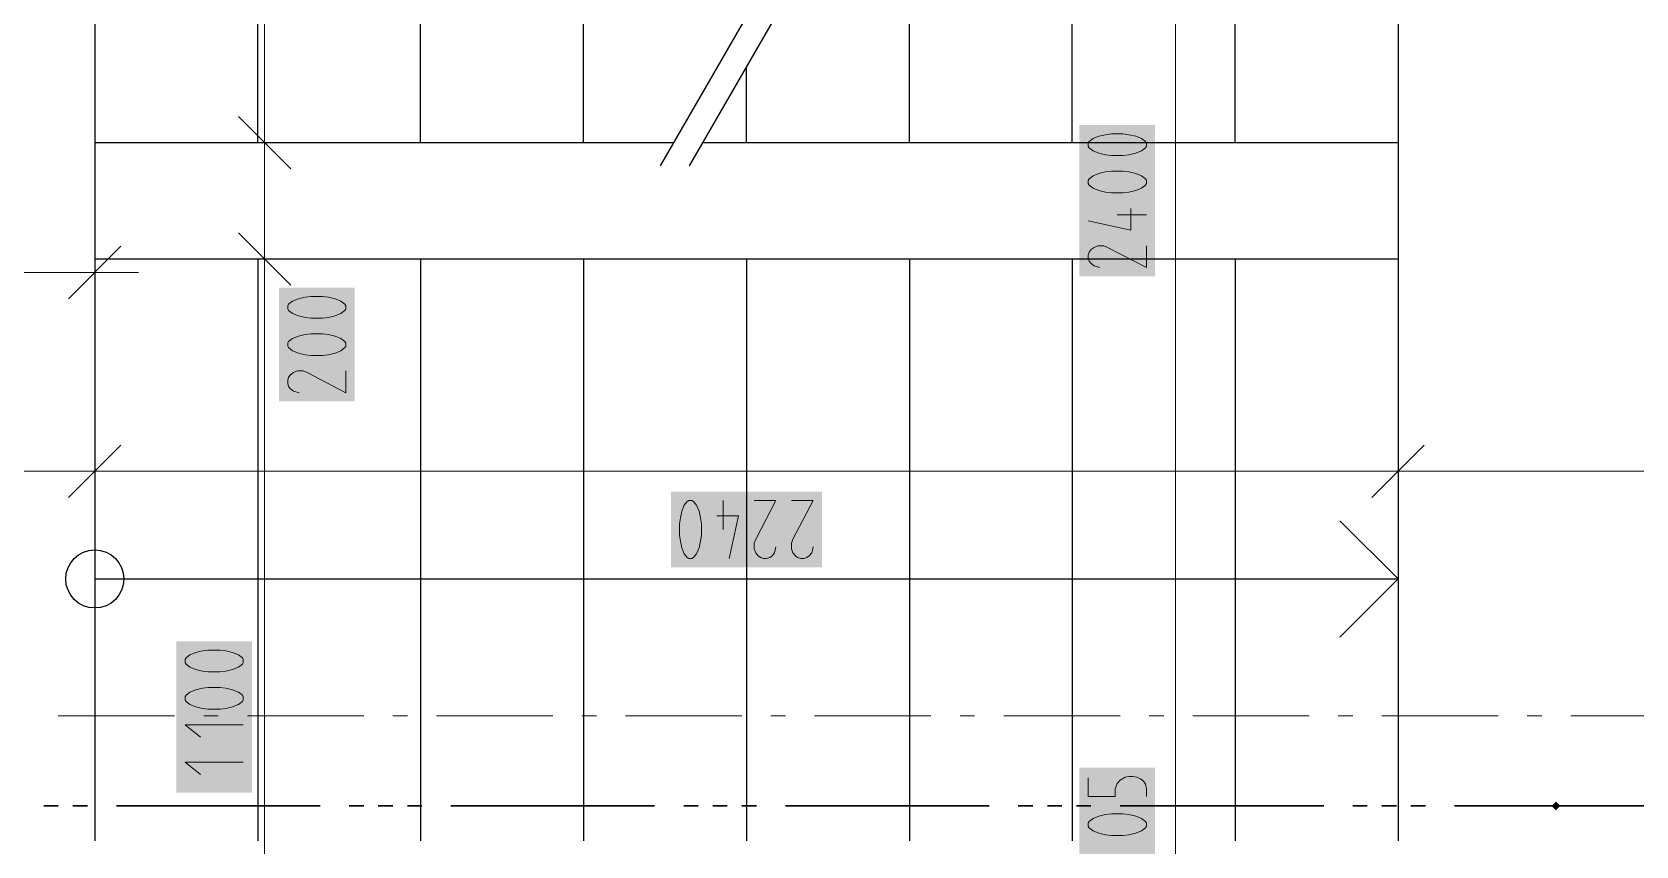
# Model space of a CAD drawing. Header units: millimetres. Extents: x 0 to 594, y 0 to 420.
# Drawn here: x 510.83 to 538.7, y 240.07 to 254.21 of the extents above; entities that cross this region are included whole.
import ezdxf

# ---------------------------------------------------------------- set-up
doc = ezdxf.new("R2010")
doc.units = ezdxf.units.MM
doc.header["$LTSCALE"] = 8
for name, color, linetype in [('PDF_Koty delkove', 7, 'Continuous'), ('PDF_Osy hlavni', 7, 'Continuous'), ('PDF_Pozarni useky', 7, 'Continuous'), ('PDF_Schody 2D', 7, 'Continuous')]:
    doc.layers.add(name, color=color, linetype=linetype)

msp = doc.modelspace()

# ---------------------------------------------------------------- linework, layer by layer
at = {"layer": 'PDF_Koty delkove', "lineweight": 18}
for points in [[(514.874, 154.678), (514.874, 158.52), (514.874, 177.159), (514.874, 209.93), (514.874, 214.679), (514.874, 216.145), (514.874, 218.851), (514.874, 225.105), (514.874, 228.883), (514.874, 230.45), (514.874, 236.71), (514.874, 237.072), (514.874, 239.144), (514.874, 242.166), (514.874, 244.508), (514.874, 250.265), (514.874, 251.095), (514.874, 252.287), (514.874, 263.407), (514.874, 265.48), (514.874, 272.102), (514.874, 273.669), (514.874, 286.407), (514.874, 287.873)], [(530.702, 216.145), (530.702, 217.156), (530.702, 220.555), (530.702, 227.687), (530.702, 235.404), (530.702, 237.072), (530.702, 239.144), (530.702, 263.407), (530.702, 265.48), (530.702, 267.148), (530.702, 285.396), (530.702, 286.407)], [(515.329, 251.832), (514.419, 252.742)], [(515.632, 252.287), (514.874, 252.287), (514.116, 252.287)], [(529.791, 252.437), (529.589, 252.437), (529.489, 252.423), (529.371, 252.397), (529.27, 252.356), (529.202, 252.303), (529.186, 252.275), (529.186, 252.222), (529.202, 252.194), (529.27, 252.141), (529.371, 252.1)], [(529.371, 252.1), (529.489, 252.073), (529.589, 252.059), (529.791, 252.059), (529.892, 252.073), (530.011, 252.1), (530.112, 252.141), (530.179, 252.194), (530.197, 252.222), (530.197, 252.275), (530.179, 252.303), (530.112, 252.356), (530.011, 252.397), (529.892, 252.423), (529.791, 252.437)], [(529.927, 251.141), (529.927, 250.763), (529.186, 250.926)], [(530.197, 251.033), (529.691, 251.033)], [(511.924, 250.787), (511.924, 250.029), (511.924, 249.271)], [(515.329, 249.81), (514.419, 250.72)], [(512.379, 250.484), (511.469, 249.574)], [(515.632, 250.265), (514.874, 250.265), (514.116, 250.265)], [(530.197, 250.493), (530.197, 250.115), (529.522, 250.466), (529.455, 250.493), (529.353, 250.493), (529.287, 250.466), (529.236, 250.426), (529.202, 250.385), (529.186, 250.331), (529.186, 250.278), (529.202, 250.223), (529.236, 250.183), (529.287, 250.142), (529.387, 250.115)], [(511.924, 250.029), (492.486, 250.029), (472.901, 250.029), (471.435, 250.029), (163.798, 250.029)], [(511.924, 250.029), (512.682, 250.029)], [(515.882, 249.614), (515.68, 249.614), (515.58, 249.6), (515.461, 249.573), (515.36, 249.533), (515.292, 249.48), (515.276, 249.452), (515.276, 249.399), (515.292, 249.371), (515.36, 249.318), (515.461, 249.277), (515.58, 249.249)], [(515.58, 249.249), (515.68, 249.236), (515.882, 249.236), (515.983, 249.249), (516.101, 249.277), (516.202, 249.318), (516.27, 249.371), (516.287, 249.399), (516.287, 249.452), (516.27, 249.48), (516.202, 249.533), (516.101, 249.573), (515.983, 249.6), (515.882, 249.614)], [(516.287, 248.318), (516.287, 247.94), (515.613, 248.291), (515.545, 248.318), (515.444, 248.318), (515.377, 248.291), (515.327, 248.251), (515.292, 248.21), (515.276, 248.156), (515.276, 248.102), (515.292, 248.048), (515.327, 248.008), (515.377, 247.967), (515.478, 247.94)], [(511.924, 247.333), (511.924, 246.575), (511.924, 245.817)], [(534.57, 247.333), (534.57, 246.575), (534.57, 245.817)], [(512.379, 247.03), (511.469, 246.12)], [(535.025, 247.03), (534.115, 246.12)], [(545.994, 246.575), (534.57, 246.575), (511.924, 246.575), (503.432, 246.575), (489.678, 246.575), (489.075, 246.575), (487.106, 246.575), (483.01, 246.575), (472.901, 246.575), (471.435, 246.575), (470.074, 246.575), (437.416, 246.575), (431.451, 246.575), (419.32, 246.575), (408.047, 246.575)], [(522.086, 245.664), (522.086, 245.462), (522.099, 245.362), (522.126, 245.243), (522.167, 245.142), (522.22, 245.075), (522.248, 245.058), (522.301, 245.058), (522.329, 245.075), (522.382, 245.142), (522.423, 245.243), (522.45, 245.362), (522.464, 245.462), (522.464, 245.664), (522.45, 245.765), (522.423, 245.883), (522.382, 245.985), (522.329, 246.052), (522.301, 246.069), (522.248, 246.069), (522.22, 246.052), (522.167, 245.985)], [(522.167, 245.985), (522.126, 245.883), (522.099, 245.765), (522.086, 245.664)], [(522.841, 246.069), (522.841, 245.564)], [(523.382, 246.069), (523.76, 246.069), (523.408, 245.395), (523.382, 245.327), (523.382, 245.226), (523.408, 245.16), (523.449, 245.109), (523.489, 245.075), (523.544, 245.058), (523.597, 245.058), (523.651, 245.075), (523.692, 245.109), (523.732, 245.16), (523.76, 245.26)], [(524.03, 246.069), (524.408, 246.069), (524.056, 245.395), (524.03, 245.327), (524.03, 245.226), (524.056, 245.16), (524.097, 245.109), (524.137, 245.075), (524.192, 245.058), (524.245, 245.058), (524.299, 245.075), (524.34, 245.109), (524.381, 245.16), (524.408, 245.26)], [(522.734, 245.8), (523.112, 245.8), (522.949, 245.058)], [(514.1, 243.468), (513.897, 243.468), (513.797, 243.454), (513.679, 243.427), (513.578, 243.387), (513.51, 243.333), (513.494, 243.306), (513.494, 243.252), (513.51, 243.225), (513.578, 243.171), (513.679, 243.131), (513.797, 243.103), (513.897, 243.089), (514.1, 243.089), (514.201, 243.103), (514.319, 243.131), (514.42, 243.171), (514.488, 243.225), (514.505, 243.252), (514.505, 243.306), (514.488, 243.333), (514.42, 243.387), (514.319, 243.427)], [(514.319, 243.427), (514.201, 243.454), (514.1, 243.468)], [(514.505, 242.172), (513.494, 242.172), (513.763, 241.956)], [(514.505, 241.524), (513.494, 241.524), (513.763, 241.308)], [(529.186, 241.247), (529.186, 240.923), (529.657, 240.923), (529.657, 241.058), (529.691, 241.152), (529.742, 241.206), (529.826, 241.26), (529.892, 241.274), (529.96, 241.274), (530.028, 241.26), (530.094, 241.233), (530.145, 241.193), (530.179, 241.139), (530.197, 241.058), (530.197, 240.923)]]:
    msp.add_lwpolyline(points, dxfattribs=at)
for points in [[(529.791, 251.789), (529.589, 251.789), (529.489, 251.775), (529.371, 251.749), (529.27, 251.708), (529.202, 251.655), (529.186, 251.627), (529.186, 251.574), (529.202, 251.546), (529.27, 251.493), (529.371, 251.452), (529.489, 251.425), (529.589, 251.411), (529.791, 251.411), (529.892, 251.425), (530.011, 251.452), (530.112, 251.493), (530.179, 251.546), (530.197, 251.574), (530.197, 251.627), (530.179, 251.655), (530.112, 251.708), (530.011, 251.749), (529.892, 251.775)], [(515.882, 248.966), (515.68, 248.966), (515.58, 248.952), (515.461, 248.925), (515.36, 248.885), (515.292, 248.831), (515.276, 248.804), (515.276, 248.75), (515.292, 248.723), (515.36, 248.669), (515.461, 248.629), (515.58, 248.601), (515.68, 248.588), (515.882, 248.588), (515.983, 248.601), (516.101, 248.629), (516.202, 248.669), (516.27, 248.723), (516.287, 248.75), (516.287, 248.804), (516.27, 248.831), (516.202, 248.885), (516.101, 248.925), (515.983, 248.952)], [(514.1, 242.82), (513.897, 242.82), (513.797, 242.806), (513.679, 242.779), (513.578, 242.739), (513.51, 242.685), (513.494, 242.658), (513.494, 242.604), (513.51, 242.577), (513.578, 242.523), (513.679, 242.483), (513.797, 242.455), (513.897, 242.441), (514.1, 242.441), (514.201, 242.455), (514.319, 242.483), (514.42, 242.523), (514.488, 242.577), (514.505, 242.604), (514.505, 242.658), (514.488, 242.685), (514.42, 242.739), (514.319, 242.779), (514.201, 242.806)], [(529.791, 240.626), (529.589, 240.626), (529.489, 240.612), (529.371, 240.585), (529.27, 240.545), (529.202, 240.491), (529.186, 240.464), (529.186, 240.41), (529.202, 240.383), (529.27, 240.329), (529.371, 240.289), (529.489, 240.261), (529.589, 240.247), (529.791, 240.247), (529.892, 240.261), (530.011, 240.289), (530.112, 240.329), (530.179, 240.383), (530.197, 240.41), (530.197, 240.464), (530.179, 240.491), (530.112, 240.545), (530.011, 240.585), (529.892, 240.612)]]:
    msp.add_lwpolyline(points, close=True, dxfattribs=at)
at = {"layer": 'PDF_Koty delkove', "color": 7, "lineweight": 18, "true_color": 0xffffff, "transparency": 33554559}
for points in [[(530.348, 249.963), (530.348, 252.589), (529.034, 249.963), (529.034, 252.589)], [(516.439, 247.788), (516.439, 249.765), (515.125, 247.788), (515.125, 249.765)], [(524.56, 246.221), (521.934, 246.221), (524.56, 244.907), (521.934, 244.907)], [(514.657, 240.994), (514.657, 243.619), (513.342, 240.994), (513.342, 243.619)], [(530.348, 239.448), (530.348, 241.425), (529.034, 239.448), (529.034, 241.425)]]:
    msp.add_solid(points, dxfattribs=at)
at = {"layer": 'PDF_Osy hlavni', "lineweight": 18}
for points in [[(513.311, 242.329), (511.289, 242.329)], [(514.069, 242.329), (513.817, 242.329)], [(516.597, 242.329), (514.575, 242.329)], [(517.355, 242.329), (517.102, 242.329)], [(519.882, 242.329), (517.86, 242.329)], [(520.641, 242.329), (520.388, 242.329)], [(523.168, 242.329), (521.146, 242.329)], [(523.926, 242.329), (523.673, 242.329)], [(526.454, 242.329), (524.432, 242.329)], [(527.212, 242.329), (526.959, 242.329)], [(529.739, 242.329), (527.717, 242.329)], [(530.498, 242.329), (530.245, 242.329)], [(533.025, 242.329), (531.003, 242.329)], [(533.783, 242.329), (533.53, 242.329)], [(536.311, 242.329), (534.289, 242.329)], [(537.069, 242.329), (536.816, 242.329)], [(539.596, 242.329), (537.574, 242.329)]]:
    msp.add_lwpolyline(points, dxfattribs=at)
at = {"layer": 'PDF_Pozarni useky', "lineweight": 30}
for points in [[(511.289, 240.762), (511.036, 240.762)], [(511.795, 240.762), (511.542, 240.762)], [(515.838, 240.762), (512.3, 240.762)], [(516.597, 240.762), (516.344, 240.762)], [(517.102, 240.762), (516.849, 240.762)], [(517.608, 240.762), (517.355, 240.762)], [(521.652, 240.762), (518.113, 240.762)], [(522.41, 240.762), (522.157, 240.762)], [(522.915, 240.762), (522.663, 240.762)], [(523.421, 240.762), (523.168, 240.762)], [(527.465, 240.762), (523.926, 240.762)], [(528.223, 240.762), (527.97, 240.762)], [(528.728, 240.762), (528.476, 240.762)], [(529.234, 240.762), (528.981, 240.762)], [(533.278, 240.762), (529.739, 240.762)], [(534.036, 240.762), (533.783, 240.762)], [(534.541, 240.762), (534.289, 240.762)], [(535.047, 240.762), (534.794, 240.762)], [(539.091, 240.762), (537.312, 240.762), (535.552, 240.762)]]:
    msp.add_lwpolyline(points, dxfattribs=at)
at = {"layer": 'PDF_Pozarni useky', "lineweight": 30, "transparency": 33554559}
msp.add_solid([(537.388, 240.762), (537.312, 240.686), (537.312, 240.838), (537.236, 240.762)], dxfattribs=at)
msp.add_solid([(537.388, 240.762), (537.312, 240.686), (537.312, 240.838), (537.236, 240.762)], dxfattribs=at)
at = {"layer": 'PDF_Schody 2D', "lineweight": 25}
for points in [[(528.403, 263.407), (521.749, 251.882)], [(528.908, 263.407), (522.254, 251.882)], [(511.924, 262.396), (511.924, 240.155)], [(514.755, 252.287), (514.755, 262.396)], [(517.586, 252.287), (517.586, 262.396)], [(520.416, 252.287), (520.416, 262.396)], [(528.908, 252.287), (528.908, 262.396)], [(531.739, 252.287), (531.739, 262.396)], [(534.57, 262.396), (534.57, 240.155)], [(526.078, 252.287), (526.078, 258.505)], [(523.247, 252.287), (523.247, 253.602)], [(511.924, 252.287), (521.982, 252.287)], [(522.488, 252.287), (534.57, 252.287)], [(511.924, 250.265), (534.57, 250.265)], [(514.755, 250.265), (514.755, 240.155)], [(517.586, 250.265), (517.586, 240.155)], [(520.416, 250.265), (520.416, 240.155)], [(523.247, 250.265), (523.247, 240.155)], [(526.078, 250.265), (526.078, 240.155)], [(528.908, 250.265), (528.908, 240.155)], [(531.739, 250.265), (531.739, 240.155)], [(511.924, 244.705), (534.57, 244.705), (533.559, 245.716)], [(534.57, 244.705), (533.559, 243.694)]]:
    msp.add_lwpolyline(points, dxfattribs=at)
msp.add_circle((511.924, 244.705), 0.505, dxfattribs=at)

doc.saveas('drawing.dxf')
